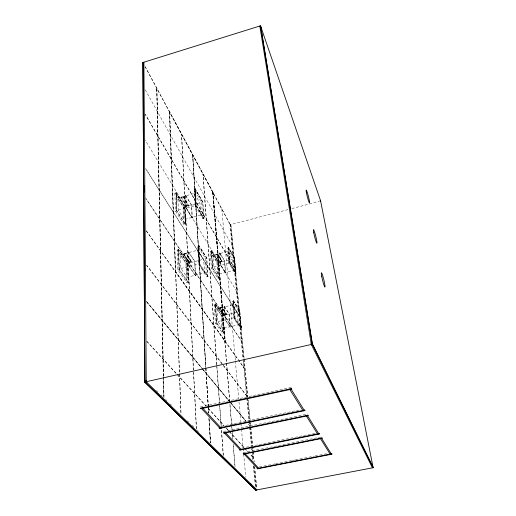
<?xml version="1.0" encoding="UTF-8"?>
<svg xmlns="http://www.w3.org/2000/svg" width="516" height="516" viewBox="0 0 516 516"><rect width="100%" height="100%" fill="white"/><g stroke="black" fill="none" stroke-linecap="round" stroke-linejoin="round"><path stroke-width="0.39" stroke-dasharray="2.58 1.94" d="M156.819 88.333L163.495 376.525M169.209 110.74L175.498 272.467M169.364 111.753L169.39 111.295L212.966 192.262M169.596 112.062L179.484 373.068M192.616 154.806L205.794 367.173M175.975 192.61L184.863 206.787L185.528 224.957L176.73 210.941L175.975 192.61L184.625 206.851L185.528 224.957M174.872 193.565L176.195 193.203L184.522 206.91L185.392 224.35L184.077 224.699L175.582 211.212L174.872 193.565L183.238 207.258L184.077 224.699M195.074 188.675L202.904 201.982L203.826 218.81L196.125 205.632L195.074 188.675L202.659 202.046L203.826 218.81M194.293 189.546L195.293 189.275L202.575 202.104L201.601 202.369L194.293 189.546L195.287 205.82L196.383 205.561L204.078 218.745M185.496 195.222L191.707 205.213L192.191 218.042L186.16 208.09L185.496 195.222L191.462 205.284L192.191 218.042M177.865 197.957L194.435 193.435L199.937 203.027L200.743 215.12L184.231 219.526L178.388 210.154L177.865 197.957L183.644 207.426L184.231 219.526M183.309 197.099L181.322 197.641L183.296 196.828L188.366 205.549L183.296 196.828M225.053 341.727L225.266 342.018L212.85 191.771M212.811 191.778L225.266 342.018M181.316 197.37L186.399 205.813L188.353 205.284M186.36 205.981L188.637 205.368L186.366 206.116L181.013 197.118L183.328 196.493L188.643 205.497M183.238 207.258L184.522 206.91M183.644 207.426L199.937 203.027M178.388 210.154L195.177 205.62L202.698 218.468L203.697 218.204L196.306 205.542M186.16 208.09L192.436 217.978M175.582 211.212L176.924 210.85L185.773 224.892M176.73 210.941L176.22 192.545M221.803 208.948L235.341 360.316M244.113 358.439L230.787 224.079L230.033 224.279L242.978 358.259M287.941 209.619L230.259 224.699L243.3 358.652M291.837 208.593L319.114 201.44M178.304 249.125L187.663 262.56L188.424 282.981L179.155 269.797L178.304 249.125L187.405 262.625L188.424 282.981M177.136 250.105L178.536 249.744L187.302 262.741L188.275 282.349L186.882 282.697L177.93 270.01L177.136 250.105L185.934 263.089L186.882 282.697M198.595 245.229L206.806 257.852L207.858 276.782L199.782 264.36L198.595 245.229L206.548 257.916L207.858 276.782M197.763 246.132L198.821 245.855L206.458 258.032L205.42 258.297L197.763 246.132L198.886 264.489L206.658 276.408L207.716 276.144M188.417 251.956L194.938 261.425L195.5 275.847L189.166 266.469L188.417 251.956L194.68 261.489L195.5 275.847M180.31 254.723L197.905 250.189L203.678 259.284L204.588 272.893L187.05 277.298L180.903 268.475L180.31 254.723L186.386 263.695L187.05 277.298M183.657 253.975L186.108 253.195L191.694 261.754L189.282 262.373L183.657 253.975L189.269 262.218L191.694 261.754M183.967 254.078L186.07 253.53L191.404 261.838L189.333 262.367L183.98 254.375L186.089 253.833L191.404 261.838M211.392 251.118L212.644 267.81L219.706 279.021L212.495 267.933L211.418 250.537L218.32 261.902L216.875 262.347L210.199 251.421L211.392 251.118L218.036 262.051L219.371 278.537L218.184 278.834L211.431 268.114L210.199 251.421M232.335 246.009L145.009 89.384M228.369 247.332L234.638 257.929L235.973 273.841L229.859 263.379L228.369 247.332L234.419 257.981L235.973 273.841M235.857 273.306L229.994 263.257L229.078 263.489L227.666 248.086L228.562 247.854L234.367 258.077L235.857 273.306L234.961 273.532L228.814 263.031L227.756 251.492L212.844 255.304L213.727 266.837L218.371 274.286L233.232 270.571L232.142 259.135L227.756 251.492M219.726 252.975L224.692 260.935L225.531 273.061L220.738 265.153L219.726 252.975L224.473 260.993L225.531 273.061M217.739 254.143L215.662 254.672L219.984 261.735L215.907 254.756L217.694 254.298L221.745 261.29L217.713 254.549L215.907 254.756M189.32 262.07L191.391 261.541M185.934 263.089L187.302 262.741M186.386 263.695L203.678 259.284M180.903 268.475L198.75 263.934L204.588 272.893M189.166 266.469L195.764 275.783M198.886 264.489L199.969 264.218L208.122 276.718M199.782 264.36L198.86 245.158M177.93 270.01L179.362 269.649L188.682 282.916M179.155 269.797L178.568 249.054M175.337 271.79L175.369 271.139L225.028 340.876M219.964 261.483L221.725 261.038M221.977 261.219L219.919 261.735L221.964 261.09L217.733 254.014M234.367 258.077L233.49 258.303L227.666 248.086M212.844 255.304L217.455 262.85L232.142 259.135M213.727 266.837L228.814 263.031M220.738 265.153L225.756 273.009M211.431 268.114L212.644 267.81M229.859 263.379L236.193 273.79M212.495 267.933L211.418 250.537M234.477 268.081L145.228 114.21M234.49 268.197L145.228 114.339M236.734 291.417L145.035 139.907M215.178 303.827L222.577 314.405L215.178 303.827L216.623 323.126L224.118 333.407L216.772 322.945L215.378 304.369L214.127 304.672L215.495 323.248L222.519 333.194L223.763 332.904L222.286 314.605L215.378 304.369M233.309 300.622L239.798 310.542L241.288 328.215L234.967 318.488L233.309 300.622L239.566 310.6L241.288 328.215M232.561 301.396L233.509 301.163L239.514 310.742L241.172 327.654L240.224 327.879L234.135 318.54L232.561 301.396L238.585 310.967L239.514 310.742M224.176 306.388L229.336 313.831L230.271 327.292L225.305 319.939L224.176 306.388L229.104 313.889L230.271 327.292M219.868 307.923L222.067 307.394L226.472 314.147L224.305 314.67L219.868 307.923L224.376 314.695L220.139 308.129L222.022 307.671L226.208 313.973L222.048 307.955L220.139 308.129M216.914 308.729L232.651 304.93L237.192 312.083L238.405 324.79L222.719 328.486L217.894 321.558L216.914 308.729L221.699 315.786L222.719 328.486M219.88 308.058L222.08 307.53M214.127 304.672L221.061 314.895L222.286 314.605M224.35 314.418L226.208 313.973M224.292 314.528L226.472 314.147M221.699 315.786L237.192 312.083M217.894 321.558L233.832 317.772L238.405 324.79M225.305 319.939L230.51 327.234M234.135 318.54L235.103 318.314L241.527 328.157M234.967 318.488L233.548 300.564M215.495 323.248L216.772 322.945M216.623 323.126L215.417 303.769M246.88 396.101L146.589 265.108M246.893 396.243L146.589 265.288M200.389 406.982L291.346 387.329L291.682 387.871M221.306 426.326L300.673 409.678M232.265 424.494L234.612 423.997M247.906 421.211L250.254 420.721M249.75 425.758L248.222 424.055M223.409 431.582L307.781 414.006M241.688 448.107L315.947 433.034M243.159 452.693L321.836 436.826L322.081 437.22M252.782 457.021L250.06 454.054M252.795 457.182L250.079 454.215M259.309 466.967L275.028 463.871M275.815 463.716L291.54 460.614M292.32 460.459L294.681 459.995M295.468 459.84L314.334 456.125M315.121 455.97L328.479 453.332M156.561 390.548L157.709 391.676M161.147 395.043L162.295 396.172M165.733 399.545L166.881 400.668M170.319 404.041L171.467 405.163M187.514 420.901L188.656 422.023M192.1 425.397L193.816 427.087M197.254 430.454L198.402 431.582M146.789 341.218L206.071 405.944M208.212 408.324L224.009 425.539M226.692 428.519L247.919 451.668M146.789 341.424L205.542 405.531M208.219 408.504L224.021 425.713M226.156 428.093L247.938 451.835M146.428 301.602L201.956 368.392M202.465 369.011L229.201 401.171M229.717 401.79L245.655 420.959M146.467 301.402L203.007 369.456M203.523 370.069L230.252 402.241M230.762 402.861L246.184 421.417L146.428 301.415M146.26 230.729L244.191 368.056L239.011 360.845M146.273 230.916L238.54 360.187M145.564 198.002L241.598 341.257L145.976 198.834M145.706 168.7L239.121 315.74L145.706 168.842M211.199 250.595L218.1 261.954L219.487 279.072M145.196 66.699L230.31 224.782L145.196 66.816M244.197 359.239L247.874 396.92M248.19 400.132L250.144 420.172M250.46 423.384L250.776 426.59M250.853 427.39L252.653 445.83M252.73 446.63L253.124 450.642M253.201 451.442L254.22 461.865M254.691 466.677L256.807 488.323M230.787 224.079L247.68 397.385M247.757 398.184L249.95 420.65M250.028 421.449L250.499 426.268M250.576 427.067L252.376 445.521M252.453 446.321L252.924 451.139M253.001 451.939L253.936 461.568M254.407 466.38L256.439 487.239M243.307 359.4L247.029 397.133M247.054 397.913L249.286 420.385M249.286 421.14L249.86 426.745M249.938 427.545L251.769 446.037M252.001 449.204L252.234 450.849M252.234 451.603L253.169 460.472M253.633 466.038L255.73 486.923M243.294 361.471L246.783 397.572M246.861 398.378L249.028 420.837M249.105 421.643L249.57 426.455M249.647 427.254L251.511 446.514M251.589 447.314L251.898 450.526M252.208 453.732L252.827 460.149M253.375 465.767L255.388 486.627M228.594 247.274L230.084 263.321M228.562 247.854L229.994 263.257M233.509 301.163L235.103 318.314M232.651 304.93L233.832 317.772M235.335 361.065L238.785 398.765M238.992 401.912L240.933 422.791M240.92 423.539L241.436 428.396M241.424 429.144L243.152 447.617M243.139 448.372L243.604 453.171M243.642 453.977L245.803 477.248M219.945 252.917L220.964 265.095M224.408 306.33L225.544 319.881M212.998 192.126L225.215 342.031M226.627 363.154L229.691 400.9M229.949 404.112L231.581 424.184L229.865 404.054M232.755 438.639L231.645 424.99L232.722 438.645M233.213 444.263L235.038 466.748L233.122 444.212M226.543 363.09L229.659 400.906M222.351 314.457L223.886 333.459M217.455 262.85L218.371 274.286M216.875 262.347L218.184 278.834M221.061 314.895L222.519 333.194M216.785 364.541L203.001 174.027L219.468 403.048M216.785 365.27L219.564 403.106M221.241 426.403L219.564 403.841L221.145 426.351M223.331 455.331L221.241 427.145L223.235 455.28M201.601 202.369L202.698 218.468M205.42 258.297L206.658 276.408M195.319 188.611L196.383 205.561M205.903 368.05L208.245 405.86M208.296 406.66L208.696 413.097L208.258 406.673M209.045 418.728L210.541 442.857L209.006 418.734M205.871 368.063L208.212 405.866M205.807 367.985L208.18 405.789M208.193 406.602L208.632 413.026M208.89 417.863L210.47 442.793M194.435 193.435L195.177 205.62M197.905 250.189L198.75 263.934M185.747 195.151L186.411 208.025M188.682 251.885L189.43 266.404M196.48 429.196L181.548 134.192L196.403 429.125M176.195 193.203L176.924 210.85M178.536 249.744L179.362 269.649M179.555 373.861L181 413.329M169.622 112.049L180.923 413.245M163.978 397.455L163.514 377.331L163.933 397.462M163.456 376.532L156.78 88.197L163.366 376.441M163.385 377.248L163.849 397.378M192.7 154.897L205.82 367.257L192.7 154.897M212.682 192.01L226.53 362.355L212.721 192.049"/><path stroke-width="0.77" d="M142.906 62.507L260.522 25.8L320.675 201.034L320.146 201.169M142.906 62.565L144.886 382.201L256.026 490.194L161.618 398.204M260.025 26.6L260.722 26.381L312.522 344.707L311.529 344.927M320.03 200.84L320.559 200.705L373.126 467.715L255.962 490.09M144.873 380.743L146.247 380.434M311.154 343.572L312.154 343.346L372.991 467.025M144.88 381.975L160.47 397.081M373.126 467.715L312.303 344.249L144.835 382.04L255.994 490.2M144.886 382.201L142.938 62.436M145.486 382.672L146.86 382.362M255.697 489.839L256.678 489.652M372.333 467.638L373.023 467.502M256.962 489.929L146.254 381.776L143.887 62.204M250.137 483.486L251.286 484.608M201.092 408.104L220.048 428.338M224.086 432.647L240.333 449.991M243.816 453.706L257.897 468.734M202.369 407.827L221.248 428.087M225.273 432.402L241.456 449.765M244.926 453.487L258.948 468.528M289.515 389.032L303.189 410.93M306.104 415.593L317.785 434.304M320.288 438.31L330.382 454.473M290.85 388.742L304.446 410.672M307.343 415.335L318.952 434.066M321.442 438.078L331.472 454.261M372.436 467.844L311.303 344.475L259.825 26.019M260.522 25.8L312.303 344.249M143.603 102.729L143.648 109.16M143.68 113.991L143.706 118.009M144.164 185.586L144.203 192.023M144.719 268.443L144.738 270.855M291.521 388.593L200.453 408.24L200.924 408.743L291.856 389.135L291.521 388.593M304.782 410.065L219.036 428.022L219.448 428.461L305.079 410.536L304.782 410.065M307.962 415.206L223.493 432.769L223.892 433.195L308.245 415.664L307.962 415.206M319.288 433.537L239.418 449.726L239.772 450.107L319.539 433.95L319.288 433.537M322.016 437.961L243.262 453.822L243.604 454.183L322.261 438.355L322.016 437.961M331.801 453.803L257.058 468.515L257.368 468.838L332.02 454.157L331.801 453.803M321.694 276.228A7.353 0.664 76.2 0 0 324.906 287.077A7.353 0.664 76.2 0 0 322.952 276.512A7.353 0.664 76.2 0 0 321.694 276.228M313.696 232.529A7.031 0.613 75.9 0 0 316.83 243.223A7.031 0.613 75.9 0 0 315.037 233.542A7.031 0.613 75.9 0 0 313.696 232.529M306.369 192.468A6.76 0.561 75.6 0 0 309.419 203.007A6.76 0.561 75.6 0 0 307.775 194.106A6.76 0.561 75.6 0 0 306.369 192.468"/></g></svg>
